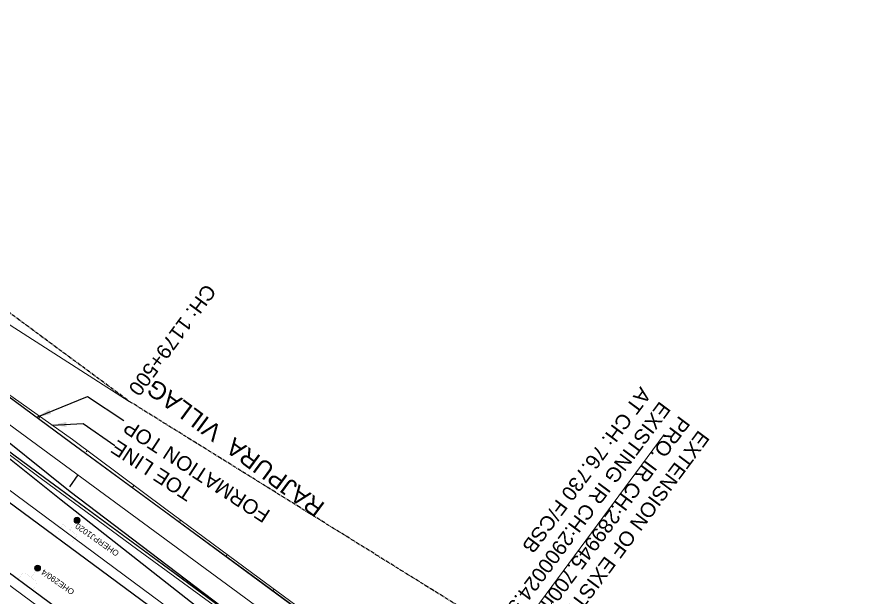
# Model space of a CAD drawing. Header units: metres. Extents: x 644418 to 1306172, y 3366650 to 6747308.
# Drawn here: x 652841.6 to 652987.1, y 3373868.5 to 3373968.2 of the extents above; entities that cross this region are included whole.
import ezdxf
from ezdxf.enums import TextEntityAlignment as Align

# ---------------------------------------------------------------- set-up
doc = ezdxf.new("R2010")
doc.units = ezdxf.units.M
doc.header["$MEASUREMENT"] = 0
doc.linetypes.add('CENTER', pattern=[2, 1.25, -0.25, 0.25, -0.25])
for name, color, linetype, lineweight in [('Approved ESP RPJ', 7, 'Continuous', 0), ('C-ALIG-LABL-DG', 1, 'Continuous', 25), ('Existing Chainage', 7, 'Continuous', 0), ('Existing IR Track', 143, 'Continuous', 0), ('OHE MAST', 8, 'Continuous', 0), ('OHE MAST TEXT', 8, 'Continuous', 0), ('PROPOSED DFCC TOE LINE', 239, 'Continuous', 0), ('PROPOSED DFCC TOE SLOPES', 239, 'Continuous', 0), ('PROPOSED DFCC TRACK', 1, 'Continuous', 0), ("RAJPURA STN. SRJ's", 251, 'Continuous', 0)]:
    doc.layers.add(name, color=color, linetype=linetype, lineweight=lineweight)
for name, color, linetype in [('DFCC Boundary', 6, 'CENTER'), ('FOOTPATH', 251, 'Continuous'), ('PLATFORM', 7, 'Continuous'), ('PROPOSED DFCC FORMATION LINE', 187, 'Continuous'), ('PROPOSED FORMATION LINE - PLAN', 187, 'Continuous'), ('Village Name', 7, 'Continuous')]:
    doc.layers.add(name, color=color, linetype=linetype)
doc.styles.add('Arial', font='arial.ttf')
doc.styles.get("Standard").update_dxf_attribs({"font": 'arial.ttf'})
doc.styles.add('Style-Arial', font='arial.ttf')
doc.styles.add('Vill txt', font='arial.ttf', dxfattribs={"height": 3})
doc.dimstyles.new('ISO-25', dxfattribs={"dimtxt": 2.5, "dimasz": 2.5, "dimexe": 1.25, "dimexo": 0.625, "dimtad": 1, "dimtxsty": 'Standard', "dimcen": 2.5, "dimadec": 0, "dimazin": 0, "dimtfac": 1, "dimtmove": 0, "dimatfit": 3, "dimfxl": 1, "dimarcsym": 0})

# ---------------------------------------------------------------- blocks, each defined once
blk = doc.blocks.new('OHE MAST')
h = blk.add_hatch(color=256)
edge = h.paths.add_edge_path()
edge.add_arc((0, 0), 0.514, 0, 360)
at = {"const_width": 0.01, "flags": 128}
for points in [[(1.5, 3.5), (1.5, 2), (-1.5, 2), (-1.5, 3.5)], [(0, 2), (0, 0)]]:
    blk.add_lwpolyline(points, dxfattribs=at)
blk.add_circle((0, 0), 0.514)

msp = doc.modelspace()

# ---------------------------------------------------------------- linework, layer by layer
at = {"layer": 'Approved ESP RPJ', "color": 36, "lineweight": 18, "ltscale": 5, "flags": 128}
msp.add_lwpolyline([(652682.4147, 3374033.9363), (652679.476, 3374029.891), (652767.124, 3373966.025), (652797.817, 3373945.542), (652840.412, 3373915.194), (652860.9168, 3373902.1103)], dxfattribs=at)
at = {"layer": 'C-ALIG-LABL-DG', "color": 1, "linetype": 'Continuous', "lineweight": 25}
msp.add_line((652852.096, 3373889.4586), (652850.6154, 3373887.4442), dxfattribs=at)
at = {"layer": 'DFCC Boundary', "ltscale": 0.5, "flags": 128}
msp.add_lwpolyline([(655695.597, 3371812.1897), (655640.8822, 3371912.823), (655580.0449, 3371996.7158), (655509.7792, 3372062.0857), (655426.9534, 3372113.9756), (655342.6069, 3372167.9462), (655257.8854, 3372221.2222), (655173.2688, 3372275.363), (655087.3459, 3372327.2788), (655002.8598, 3372380.6107), (654914.5097, 3372429.9473), (654741.1355, 3372529.4419), (654650.033, 3372576.4159), (654568.6995, 3372626.155), (654571.9877, 3372630.6369), (654391.4686, 3372756.327), (654377.1337, 3372736.8494), (654004.4289, 3373016.6995), (654007.7887, 3373020.6424), (653690.5739, 3373253.6486), (653690.5425, 3373253.6059), (653433.8132, 3373453.1485), (653440.7668, 3373462.5592), (653208.8394, 3373636.5534), (653216.1698, 3373646.5105), (653142.1983, 3373700.8896), (653053.6963, 3373771.1122), (652994.4341, 3373810.5255), (652929.3691, 3373859.5713), (652860.9168, 3373902.1103), (652749.6028, 3373984.4705), (652631.2396, 3374070.7175), (652636.2281, 3374078.1704), (652537.912, 3374145.7283), (652392.904, 3374241.2711), (652388.7719, 3374235.6812), (652308.569, 3374304.8076), (652315.9256, 3374314.7669), (652103.9815, 3374448.7876), (652083.1937, 3374464.1943), (652072.7494, 3374471.9329), (652052.3219, 3374487.0684), (652038.1897, 3374497.5387), (652024.0173, 3374508.0388), (652009.8347, 3374518.5254), (651995.6683, 3374529), (651981.7515, 3374539.2836), (651967.8828, 3374549.5317), (651954.6903, 3374559.2866), (651941.4997, 3374569.04), (651923.9377, 3374582.0168), (651906.3215, 3374595.0337), (651892.0868, 3374605.5547), (651877.7985, 3374616.1153), (651861.6288, 3374628.0564), (651845.5071, 3374639.9619), (651829.5757, 3374651.7544), (651824.7911, 3374655.296), (651813.6747, 3374663.5244), (651797.4592, 3374675.4968), (651792.6217, 3374679.0685), (651809.3453, 3374701.6999), (651798.0335, 3374710.0518), (651782.3495, 3374721.6444), (651766.6655, 3374733.2369), (651750.5163, 3374745.1875), (651734.3118, 3374757.179), (651717.3274, 3374769.6994), (651700.4625, 3374782.1317), (651684.6001, 3374793.8578), (651668.5938, 3374805.6902), (651652.6806, 3374817.4203), (651636.8173, 3374829.1137), (651620.9269, 3374840.8662), (651604.9647, 3374852.6718), (651588.7459, 3374864.6312), (651572.5882, 3374876.5455), (651556.6943, 3374888.2868), (651540.8409, 3374899.9983), (651524.5553, 3374912.0488), (651508.2568, 3374924.109), (651492.7938, 3374935.5157), (651477.3997, 3374946.8715), (651461.3291, 3374958.7436), (651445.2311, 3374970.6359), (651429.3555, 3374982.3615), (651413.4375, 3374994.1184), (651396.6322, 3375006.522), (651379.7761, 3375018.963), (651363.6644, 3375030.8565), (651352.7728, 3375038.8965), (651331.6522, 3375054.4784), (651315.7738, 3375066.1947), (651299.7306, 3375078.0412), (651283.6239, 3375089.9346), (651273.9044, 3375097.1057), (651264.2377, 3375104.2378), (651243.4187, 3375119.6324), (651222.5077, 3375135.095), (651201.5462, 3375150.5784), (651180.4926, 3375166.1298), (651161.7365, 3375179.9701), (651143.0969, 3375193.7244), (651126.6442, 3375205.9373), (651110.0563, 3375218.2505), (651088.7204, 3375233.9244), (651067.5473, 3375249.4788), (651049.4448, 3375262.8672), (651031.0656, 3375276.4601), (651013.3004, 3375289.5618), (650995.6557, 3375302.5748), (650975.556, 3375317.4171), (650955.4878, 3375332.2363), (650948.8014, 3375337.1771), (650951.4372, 3375340.7501), (650937.0874, 3375351.3535), (650916.0918, 3375366.8677), (650897.9224, 3375380.2929), (650879.805, 3375393.6796), (650866.8386, 3375403.2309), (650853.9116, 3375412.7532), (650835.5886, 3375426.289), (650817.2946, 3375439.8035), (650797.968, 3375454.1206), (650778.7222, 3375468.3781), (650760.7655, 3375481.6337), (650742.8011, 3375494.8949), (650723.0807, 3375509.4255), (650703.3693, 3375523.9495), (650688.6613, 3375534.8372), (650673.8463, 3375545.804), (650653.7938, 3375560.6295), (650633.6894, 3375575.4932), (650612.6421, 3375591.0542), (650592.0153, 3375606.3042), (650570.0328, 3375622.5591), (650548.5001, 3375638.4814), (650530.5234, 3375651.793), (650512.3606, 3375665.2423), (650494.7465, 3375678.2665), (650476.9008, 3375691.462), (650459.2976, 3375704.4721), (650441.3132, 3375717.7633), (650427.1261, 3375728.1319), (650413.8099, 3375737.864), (650402.677, 3375746.2697), (650389.8486, 3375755.6668), (650377.7322, 3375764.5425), (650360.7275, 3375777.1141), (650343.7744, 3375789.6482), (650325.0342, 3375803.5254), (650306.3109, 3375817.39), (650287.6225, 3375831.2124), (650268.717, 3375845.1957), (650250.337, 3375858.8009), (650231.8256, 3375872.5033), (650215.4559, 3375884.6355), (650199.261, 3375896.6381), (650189.9351, 3375903.5429), (650184.6476, 3375907.4517), (650170.3331, 3375918.0338), (650153.2211, 3375930.7288), (650135.9365, 3375943.5518), (650119.2313, 3375955.9159), (650102.3769, 3375968.3905), (650085.2738, 3375981.0461), (650068.2078, 3375993.6742), (650052.7787, 3376005.1011), (650037.4384, 3376016.4621), (650022.1728, 3376027.766), (650006.9632, 3376039.0283), (649974.7512, 3376062.8762), (649961.4537, 3376072.7117), (649948.2091, 3376082.508), (649944.476, 3376085.2722), (649918.728, 3376050.5341), (649909.4316, 3376057.4177), (649896.4092, 3376067.0604), (649893.7832, 3376069.0128), (649891.1645, 3376070.9437), (649888.4639, 3376072.9569), (649875.744, 3376082.3694), (649867.5551, 3376088.4016), (649853.4118, 3376098.8745), (649839.2513, 3376109.3603), (649829.0749, 3376116.9005), (649827.2194, 3376118.2675), (649818.0867, 3376125.0366), (649808.8566, 3376131.8779), (649793.2502, 3376143.4201), (649777.6288, 3376154.9733), (649763.6321, 3376165.3144), (649749.5741, 3376175.7007), (649733.9228, 3376187.2754), (649718.3343, 3376198.8036), (649705.3241, 3376208.4391), (649692.3703, 3376218.0327), (649678.0208, 3376228.6769), (649663.5747, 3376239.3366), (649646.4625, 3376252.0623), (649634.6272, 3376260.744), (649624.9192, 3376267.9946), (649615.0208, 3376275.3876), (649599.9831, 3376286.4834), (649588.9857, 3376294.598), (649590.032, 3376296.0132), (649586.1685, 3376298.8639), (649569.3593, 3376311.3207), (649552.641, 3376323.7102), (649537.2353, 3376335.0739), (649521.9792, 3376346.327), (649506.2408, 3376358.0035), (649490.3575, 3376369.7875), (649475.7578, 3376380.5673), (649461.1933, 3376391.3211), (649445.4753, 3376402.9572), (649429.8494, 3376414.5253), (649414.4906, 3376425.9209), (649378.3483, 3376452.6365), (649368.4603, 3376459.9984), (649352.6509, 3376471.6682), (649336.6992, 3376483.4434), (649322.3941, 3376494.1037), (649307.6557, 3376505.0862), (649290.8736, 3376517.4208), (649273.972, 3376529.8435), (649258.1992, 3376541.4854), (649242.2966, 3376553.2232), (649226.5432, 3376564.8634), (649210.8826, 3376576.435), (649195.2207, 3376588.0769), (649179.5326, 3376599.7383), (649164.9134, 3376610.5118), (649150.5177, 3376621.1205), (649135.415, 3376632.3287), (649120.2337, 3376643.5954), (649107.8929, 3376652.6743), (649095.5927, 3376661.7234), (649079.5687, 3376673.5769), (649063.4846, 3376685.4748), (649046.5651, 3376697.9756), (649029.6506, 3376710.4727), (649013.3465, 3376722.5351), (648996.9805, 3376734.6431), (648980.3936, 3376746.8979), (648963.6626, 3376759.259), (648946.7453, 3376771.7643), (648929.6945, 3376784.3682), (648913.5118, 3376796.3614), (648897.2206, 3376808.435), (648876.2496, 3376823.9678), (648855.1325, 3376839.6089), (648839.3985, 3376851.2044), (648823.6596, 3376862.8037), (648806.187, 3376875.7235), (648788.7814, 3376888.5937), (648772.4766, 3376900.6763), (648756.1277, 3376912.7915), (648748.6058, 3376918.3049), (648733.321, 3376929.6306), (648718.1841, 3376940.8501), (648694.1574, 3376958.9078), (648686.9154, 3376964.1595), (648685.9321, 3376964.8321), (648667.95, 3376978.2197), (648649.3198, 3376992.1471), (648633.5557, 3377003.8368), (648617.684, 3377015.6038), (648613.3865, 3377018.7718), (648613.1308, 3377018.4261), (648605.39, 3377024.1325), (648593.439, 3377032.9404), (648576.5994, 3377045.3816), (648559.8787, 3377057.7351), (648542.9247, 3377070.3132), (648525.9483, 3377082.908), (648511.3109, 3377093.7409), (648496.5572, 3377104.6599), (648477.562, 3377118.7172), (648458.5464, 3377132.7896), (648451.3349, 3377138.2101), (648435.5918, 3377149.862), (648422.1096, 3377159.9046), (648408.3664, 3377170.0637), (648394.6863, 3377180.1761), (648381.6588, 3377189.818), (648368.6059, 3377199.4787), (648354.1188, 3377210.196), (648339.6473, 3377220.9017), (648325.8166, 3377231.1386), (648311.9735, 3377241.3853), (648297.2469, 3377252.2824), (648283.6168, 3377262.3688), (648282.6002, 3377260.9951), (648281.5015, 3377261.8082), (648268.446, 3377271.4578), (648255.3849, 3377281.1115), (648243.3023, 3377290.0413), (648231.5826, 3377298.7116), (648230.1246, 3377299.843), (648216.137, 3377310.1827), (648202.3989, 3377320.3379), (648187.9045, 3377331.0225), (648173.4524, 3377341.7035), (648159.964, 3377351.7009), (648146.3755, 3377361.7726), (648132.3698, 3377372.1252), (648118.3132, 3377382.5155), (648104.5683, 3377392.6752), (648090.8453, 3377402.8186), (648079.0331, 3377411.5788), (648067.1746, 3377420.3734), (648052.1864, 3377431.461), (648037.1291, 3377442.5999), (648023.4384, 3377452.7367), (648009.6421, 3377462.9518), (647998.5681, 3377471.1475), (647977.6651, 3377486.6371), (647970.8013, 3377491.7424), (647954.3046, 3377504.0127), (647940.5645, 3377514.1537), (647927.1436, 3377524.0583), (647912.5029, 3377534.9198), (647897.7662, 3377545.8524), (647883.3488, 3377556.5286), (647868.9785, 3377567.1699), (647855.3948, 3377577.2425), (647841.7032, 3377587.3948), (647828.8284, 3377596.8277), (647815.9828, 3377606.2395), (647798.869, 3377618.9232), (647787.996, 3377626.9816), (647769.1212, 3377640.9619), (647756.6675, 3377650.183), (647742.624, 3377660.5991), (647728.5049, 3377671.0713), (647713.635, 3377682.0926), (647698.699, 3377693.1628), (647681.9918, 3377705.517), (647665.4025, 3377717.7839), (647652.0515, 3377727.6811), (647638.8028, 3377737.5025), (647625.2604, 3377747.546), (647611.724, 3377757.585), (647601.846, 3377764.9047), (647586.5632, 3377776.2354), (647574.9107, 3377784.8659), (647552.1318, 3377801.7377), (647544.5766, 3377807.3492), (647531.2096, 3377817.2774), (647518.7824, 3377826.4783), (647506.3678, 3377835.6698), (647493.0662, 3377845.5438), (647479.7149, 3377855.4547), (647466.3541, 3377865.3556), (647452.9886, 3377875.26), (647440.1702, 3377884.755), (647427.3392, 3377894.2595), (647421.9004, 3377898.2902), (647422.4016, 3377898.9655), (647413.1507, 3377905.8213), (647398.5546, 3377916.6386), (647385.2867, 3377926.4568), (647372.1159, 3377936.2032), (647357.4127, 3377947.1112), (647351.2811, 3377951.6601), (647330.0092, 3377967.4105), (647317.4471, 3377976.6964), (647304.414, 3377986.3606), (647291.335, 3377996.0589), (647278.7541, 3378005.3917), (647266.0777, 3378014.7954), (647252.9457, 3378024.4462), (647239.9839, 3378033.9719), (647225.7512, 3378044.5255), (647211.5179, 3378055.0796), (647196.511, 3378066.208), (647181.4966, 3378077.3419), (647167.7872, 3378087.5064), (647154.0498, 3378097.6917), (647140.7668, 3378107.5414), (647127.4862, 3378117.3893), (647113.2521, 3378127.9375), (647099.0375, 3378138.4713), (647085.0268, 3378148.8592), (647070.9977, 3378159.2608), (647056.5444, 3378169.9697), (647042.0873, 3378180.6814), (647027.5624, 3378191.4464), (647013.0728, 3378202.1851), (646999.864, 3378211.9684), (646986.6741, 3378221.7376), (646973.6148, 3378231.4185), (646960.4875, 3378241.1499), (646945.7953, 3378252.0414), (646931.0256, 3378262.9902), (646930.6274, 3378263.2852), (646951.9475, 3378292.0562)], dxfattribs=at)
at = {"layer": 'Existing IR Track', "flags": 128}
for points in [[(653018.3304, 3373755.5417), (652949.7314, 3373806.0918), (652919.4102, 3373828.3832), (652886.5558, 3373852.6383), (652863.3459, 3373869.7541), (652829.5996, 3373894.7682), (652804.5726, 3373913.1994), (652777.4858, 3373933.2401), (652748.3787, 3373954.897), (652719.3268, 3373976.3993), (652697.0863, 3373992.8052), (652679.5191, 3374005.8061), (652662.2454, 3374018.5936), (652647.6982, 3374029.2881), (652630.8054, 3374041.7311), (652618.4234, 3374050.8725), (652602.9383, 3374062.3321), (652587.4496, 3374073.837), (652571.5248, 3374085.4632), (652521.2923, 3374117.2724)], [(652997.404, 3373754.6522), (652981.2511, 3373766.5497), (652962.9593, 3373780.0226), (652943.5973, 3373794.28), (652923.905, 3373808.7805), (652908.1175, 3373820.4499), (652892.003, 3373832.3608), (652876.9771, 3373843.4357), (652858.9245, 3373856.7413), (652844.1672, 3373867.6389), (652826.8673, 3373880.4142)]]:
    msp.add_lwpolyline(points, dxfattribs=at)
at = {"layer": 'FOOTPATH', "linetype": 'Continuous'}
msp.add_polyline3d([(652750.92, 3373961.339, 268.569), (652799.038, 3373925.588, 268.698), (652835.256, 3373898.978, 268.927), (652850.732, 3373886.619, 268.881), (652879.798, 3373864.552, 268.805), (652878.18, 3373862.382, 268.833), (652849.225, 3373885.123, 268.822), (652833.943, 3373897.271, 268.832), (652798.17, 3373923.737, 268.715), (652749.57, 3373959.394, 268.559)], close=True, dxfattribs=at)
at = {"layer": 'PLATFORM', "linetype": 'Continuous'}
for points in [[(653034.011, 3373741.861, 269.534), (652986.021, 3373777.355, 269.532), (652946.277, 3373806.659, 269.53), (652892.624, 3373846.04, 269.63), (652804.761, 3373910.9, 269.693)], [(652799.634, 3373902.66, 269.667), (652884.63, 3373839.819, 269.643), (652931.86, 3373805.204, 269.529), (652979.135, 3373770.293, 269.511), (653028.214, 3373734.174, 269.551)]]:
    msp.add_polyline3d(points, dxfattribs=at)
at = {"layer": 'PROPOSED DFCC FORMATION LINE', "lineweight": 0, "flags": 128}
for points in [[(652995.8725, 3373788.4998), (652979.7572, 3373800.3444), (652963.6418, 3373812.1891), (652947.5265, 3373824.0338), (652931.4112, 3373835.8784), (652915.2958, 3373847.7231), (652899.1805, 3373859.5677), (652883.0651, 3373871.4124), (652866.9498, 3373883.257), (652850.8344, 3373895.1017), (652834.7191, 3373906.9463)], [(652995.8429, 3373788.4595), (652979.7276, 3373800.3042), (652963.6122, 3373812.1488), (652947.4969, 3373823.9935), (652931.3815, 3373835.8381), (652915.2662, 3373847.6828), (652899.1509, 3373859.5274), (652883.0355, 3373871.3721), (652866.9202, 3373883.2167), (652850.8048, 3373895.0614), (652834.6895, 3373906.906)], [(652991.3716, 3373782.376), (652975.2562, 3373794.2206), (652959.1409, 3373806.0653), (652943.0255, 3373817.9099), (652926.9102, 3373829.7546), (652910.7948, 3373841.5992), (652894.6795, 3373853.4439), (652878.5642, 3373865.2885), (652862.4488, 3373877.1332), (652846.3335, 3373888.9778), (652830.2181, 3373900.8225)], [(652991.4012, 3373782.4163), (652975.2858, 3373794.2609), (652959.1705, 3373806.1056), (652943.0551, 3373817.9502), (652926.9398, 3373829.7949), (652910.8245, 3373841.6395), (652894.7091, 3373853.4842), (652878.5938, 3373865.3288), (652862.4784, 3373877.1735), (652846.3631, 3373889.0181), (652830.2477, 3373900.8628)]]:
    msp.add_lwpolyline(points, dxfattribs=at)
at = {"layer": 'PROPOSED DFCC TOE LINE', "lineweight": 0}
msp.add_lwpolyline([(652990.7077, 3373781.4728), (652974.8245, 3373793.6333), (652958.7883, 3373805.5856), (652942.7756, 3373817.5698), (652926.7121, 3373829.485), (652910.5944, 3373841.3265), (652894.4658, 3373853.1531), (652878.3205, 3373864.9571), (652862.1846, 3373876.7737), (652846.0723, 3373888.6225), (652830.075, 3373900.6277), (652813.8614, 3373912.3387), (652797.6588, 3373924.0646), (652781.7669, 3373936.2133), (652765.6766, 3373948.092), (652749.5273, 3373959.8905), (652733.3907, 3373971.7063), (652717.2771, 3373983.5533), (652701.1545, 3373995.3879), (652693.4216, 3374001.1205)], dxfattribs=at)
at = {"layer": 'PROPOSED DFCC TOE LINE', "lineweight": 0, "flags": 128}
msp.add_lwpolyline([(652834.8143, 3373907.0759), (652851.1514, 3373895.5329), (652867.1772, 3373883.5665), (652883.2805, 3373871.7054), (652899.3836, 3373859.8441), (652915.4845, 3373847.9798), (652931.5876, 3373836.1185), (652947.283, 3373824.57), (652949.371, 3373827.3947), (652952.7401, 3373824.9042), (652950.6687, 3373822.1022), (652963.8668, 3373812.4951), (652980.0367, 3373800.7248), (652996.425, 3373789.2514)], dxfattribs=at)
at = {"layer": 'PROPOSED DFCC TOE SLOPES', "linetype": 'Continuous', "lineweight": 0, "flags": 128}
for points in [[(652845.2904, 3373899.1145), (652845.6136, 3373899.5543)], [(652853.5143, 3373893.4183), (652853.6805, 3373893.6445)], [(652861.4057, 3373887.2698), (652861.6934, 3373887.6612)], [(652869.5909, 3373881.5211), (652869.7185, 3373881.6946)], [(652877.521, 3373875.4252), (652877.7702, 3373875.7641)], [(652885.7003, 3373869.6682), (652885.8218, 3373869.8336)]]:
    msp.add_lwpolyline(points, dxfattribs=at)
at = {"layer": 'PROPOSED DFCC TRACK', "color": 12, "flags": 128}
msp.add_lwpolyline([(653128.1044, 3373686.5944), (652695.7896, 3374004.3424)], dxfattribs=at)
at = {"layer": "RAJPURA STN. SRJ's", "color": 190, "lineweight": 13, "elevation": 269.6015, "flags": 128}
msp.add_lwpolyline([(652901.8029, 3373827.233), (652952.9333, 3373896.4016)], dxfattribs=at)

# ---------------------------------------------------------------- block references
at = {"layer": 'OHE MAST', "color": 2, "rotation": 143.3908318566117}
for p in [(652851.934, 3373881.659), (652845.155, 3373873.433)]:
    msp.add_blockref('OHE MAST', p, dxfattribs=at)

# ---------------------------------------------------------------- texts
at = {"layer": 'Existing Chainage', "color": 10, "linetype": 'Continuous', "lineweight": 0, "insert": (652954.8597, 3373900.296), "char_height": 2.5, "width": 55.459762, "attachment_point": 4, "rotation": 233.341411, "style": 'Style-Arial'}
msp.add_mtext('{\\C190;EXTENSION OF EXISTING FOB\\PPRO. IR CH:289945.700m\\P\\C256;EXISTING IR CH:2900024.562\\P\\pxsm1;\\A1;AT CH: 76.730 F/CSB}', dxfattribs=at)
at = {"layer": 'OHE MAST TEXT'}
for s, p in [('OHERPJ1020', (652855.3856, 3373878.3094)), ('OHE290/4', (652848.6253, 3373871.0353))]:
    msp.add_text(s, height=1, rotation=145, dxfattribs=at).set_placement(p, align=Align.MIDDLE_CENTER)
at = {"layer": 'PROPOSED DFCC TOE LINE', "lineweight": 0}
msp.add_text('TOE LINE', height=2.5, rotation=146.885789, dxfattribs=at).set_placement((652858.8713, 3373895.5915), align=Align.RIGHT)
at = {"layer": 'PROPOSED FORMATION LINE - PLAN', "lineweight": 0}
msp.add_text('FORMATION TOP', height=2.5, rotation=146.885789, dxfattribs=at).set_placement((652860.9945, 3373899.0751), align=Align.RIGHT)
at = {"layer": 'Village Name', "style": 'Vill txt'}
msp.add_text('RAJPURA  VILLAGE', height=3, rotation=143.577192, dxfattribs=at).set_placement((652878.0316, 3373894.9126), align=Align.MIDDLE_CENTER)

# ---------------------------------------------------------------- leaders
at = {"layer": 'PROPOSED DFCC TOE LINE', "lineweight": 0}
msp.add_leader([(652847.6149, 3373898.0316, 268.8477), (652852.9919, 3373898.2959, 268.8477), (652858.4088, 3373894.5378, 268.8477)], dimstyle='ISO-25', override={"dimtxt": 3, "dimasz": 2.5, "dimgap": 0.625, "dimtad": 0, "dimdec": 3, "dimzin": 2, "dimtdec": 3}, dxfattribs=at)
at = {"layer": 'PROPOSED FORMATION LINE - PLAN', "lineweight": 0}
msp.add_leader([(652844.9937, 3373899.3946, 268.8477), (652853.756, 3373902.9238, 268.8477), (652860.0026, 3373898.7963, 268.8477)], dimstyle='ISO-25', override={"dimtxt": 3, "dimasz": 2.5, "dimgap": 0.625, "dimtad": 0, "dimdec": 3, "dimzin": 2, "dimtdec": 3}, dxfattribs=at)

# ---------------------------------------------------------------- next in the draw order: texts
at = {"layer": 'C-ALIG-LABL-DG', "color": 1, "linetype": 'Continuous', "lineweight": 25, "insert": (652875.0249, 3373921.7714), "char_height": 2.5, "width": 22.502814, "attachment_point": 4, "rotation": 233.684433, "style": 'Arial', "bg_fill": 3, "box_fill_scale": 1.04, "bg_fill_color": 256, "bg_fill_true_color": 13158600, "bg_fill_transparency": 0}
msp.add_mtext('CH: 1179+500', dxfattribs=at)

doc.saveas('drawing.dxf')
